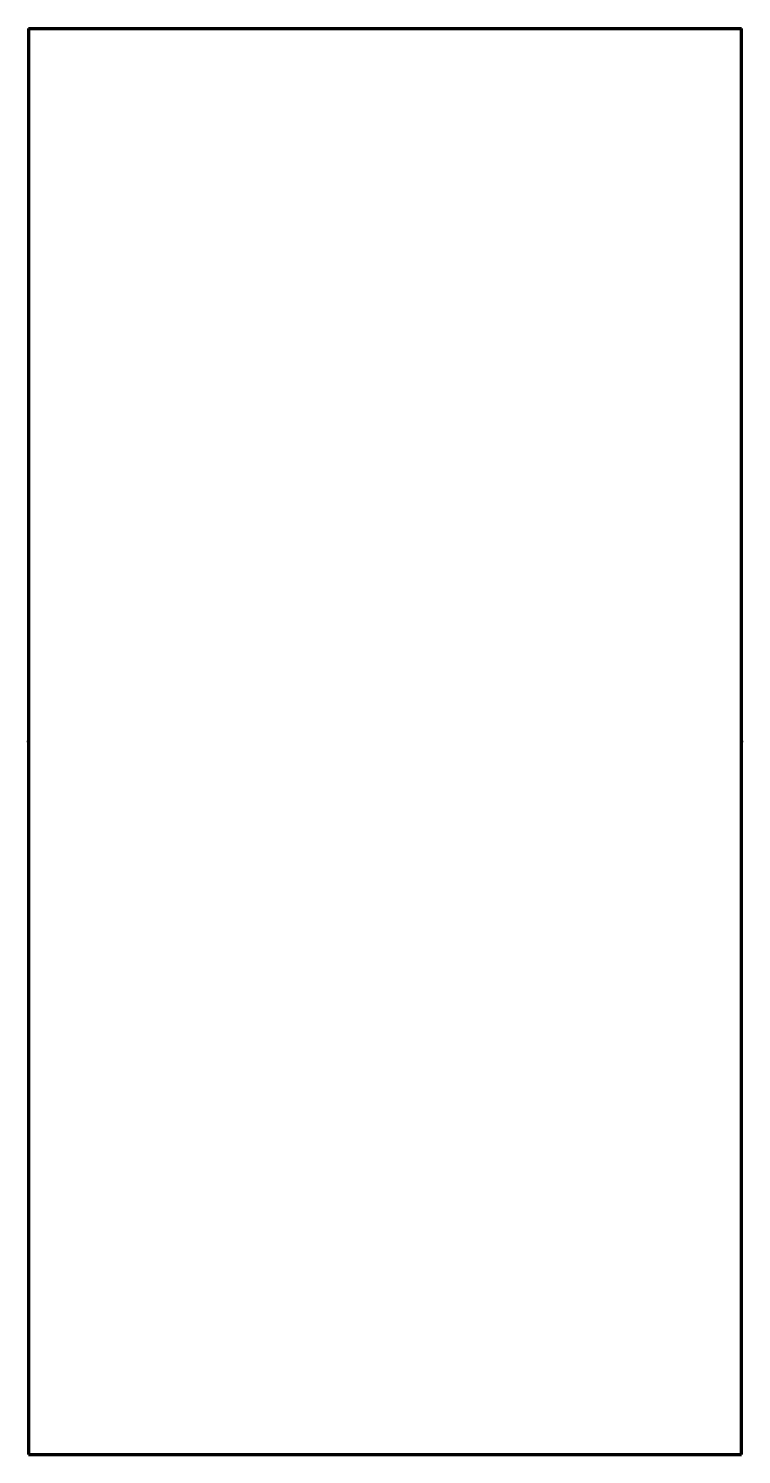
# Model space of a CAD drawing. Header units: millimetres. Extents: x 0 to 6, y -6 to 6.
import ezdxf

# ---------------------------------------------------------------- set-up
doc = ezdxf.new("R2010")
doc.units = ezdxf.units.MM
doc.layers.get('0').update_dxf_attribs({"linetype": 'CONTINUOUS', "lineweight": 0})

msp = doc.modelspace()

# ---------------------------------------------------------------- linework, layer by layer
at = {"color": 7, "linetype": 'CONTINUOUS', "lineweight": 70}
for p, q in [((0, 6), (6, 6)), ((0, 6), (0, -6)), ((6, -6), (6, 6)), ((0, -6), (6, -6))]:
    msp.add_line(p, q, dxfattribs=at)
for p in [(0, 0), (6, 0)]:
    msp.add_point(p, dxfattribs=at)

doc.saveas('drawing.dxf')
